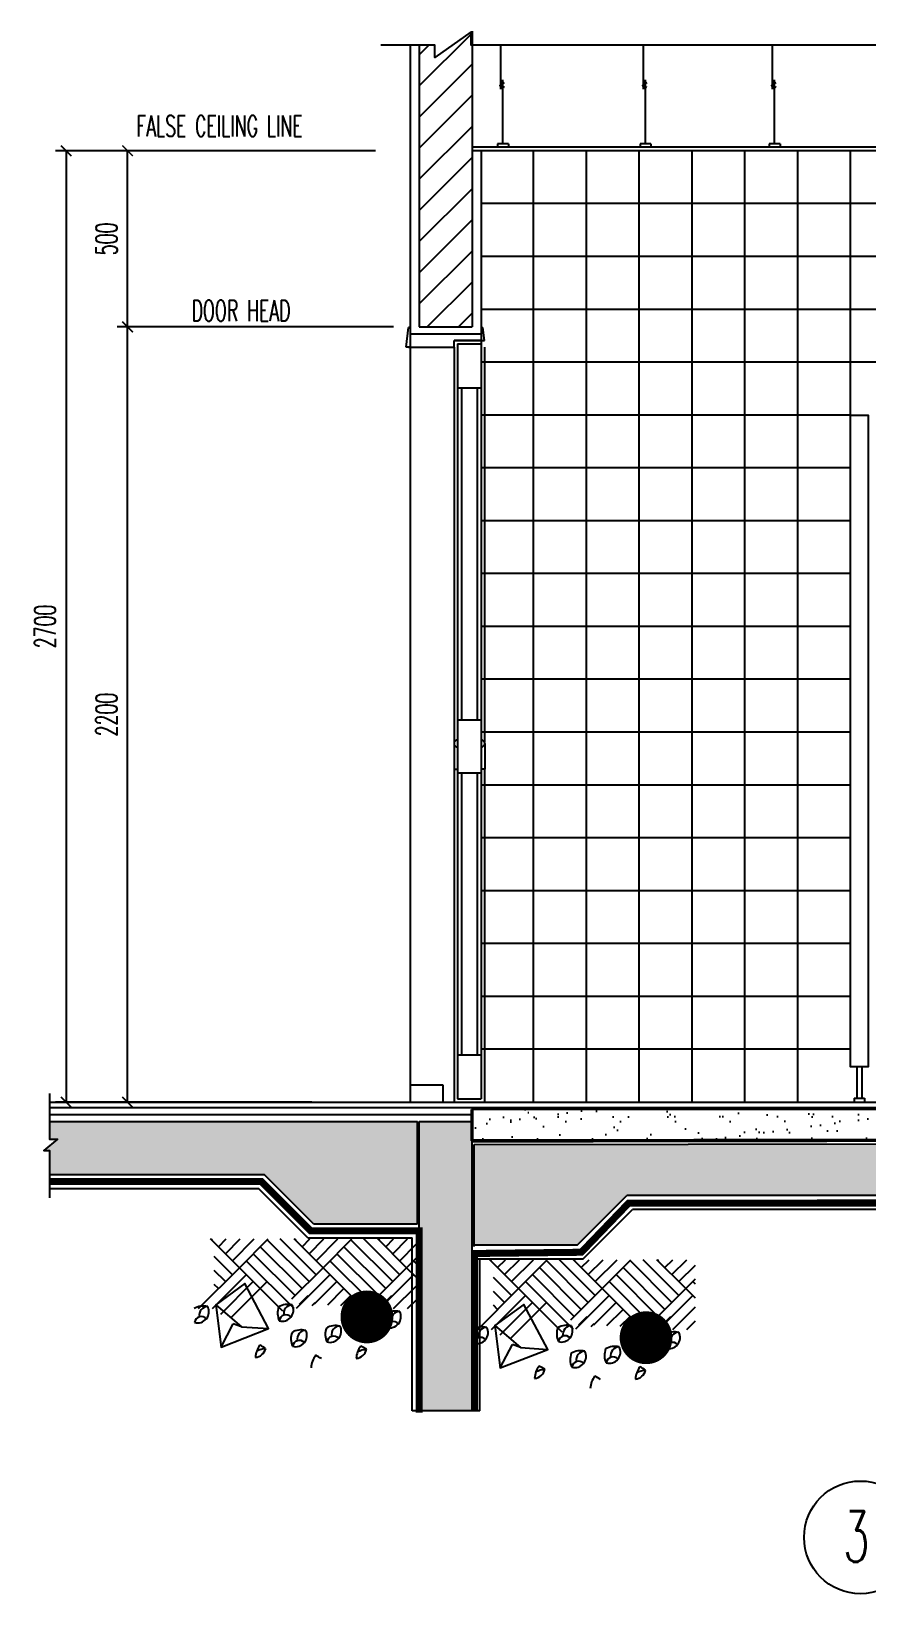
# Model space of a CAD drawing. Extents: x 417609.6 to 417638.5, y 43441 to 43460.9.
# Drawn here: x 417622.772 to 417625.145, y 43447.721 to 43452.155 of the extents above; entities that cross this region are included whole.
import ezdxf

# ---------------------------------------------------------------- set-up
doc = ezdxf.new("R2010")
doc.units = 0
doc.header["$MEASUREMENT"] = 0
doc.header["$PDMODE"] = 3
doc.header["$PDSIZE"] = 0.1
doc.linetypes.add('HIDDEN2', pattern=[0.1875, 0.125, -0.0625])
doc.layers.get('0').update_dxf_attribs({"linetype": 'CONTINUOUS'})
doc.layers.get('DEFPOINTS').update_dxf_attribs({"linetype": 'CONTINUOUS'})
for name, color, linetype in [('2', 2, 'CONTINUOUS'), ('Dimout', 4, 'CONTINUOUS'), ('ELE', 3, 'CONTINUOUS'), ('gravel', 11, 'CONTINUOUS'), ('Hatch', 11, 'CONTINUOUS'), ('Plaster', 7, 'CONTINUOUS'), ('Tile', 5, 'CONTINUOUS'), ('TITLE', 6, 'CONTINUOUS'), ('TXT', 2, 'CONTINUOUS'), ('WALL', 6, 'CONTINUOUS'), ('WallPartition', 2, 'CONTINUOUS'), ('Windows', 9, 'CONTINUOUS')]:
    doc.layers.add(name, color=color, linetype=linetype)
doc.styles.add('ROMANS', font='ROMANS.shx', dxfattribs={"width": 0.6})
doc.dimstyles.new('R50', dxfattribs={"dimscale": 0, "dimtxt": 0.06, "dimasz": 0.03, "dimexe": 0.03, "dimexo": 0.03, "dimgap": 0.03, "dimtad": 1, "dimdec": 0, "dimlfac": 1000, "dimzin": 13, "dimdsep": 46, "dimtxsty": 'ROMANS', "dimblk": 'ARCHTICK', "dimcen": 0.09, "dimclrd": 4, "dimclre": 4, "dimclrt": 2, "dimadec": 0, "dimazin": 0, "dimtfac": 1, "dimtdec": 0, "dimtofl": 0, "dimtmove": 2, "dimatfit": 3, "dimldrblk": 'CLOSEDBLANK', "dimfxl": 0, "dimtolj": 1, "dimtzin": 0, "dimarcsym": 0})

# ---------------------------------------------------------------- blocks, each defined once
blk = doc.blocks.new('GAN')
for p, q in [((-0.0212, 0.1644), (-0.0212, 0.29)), ((-0.0155, 0.01), (-0.0155, 0.1918)), ((0, 0.01), (-0.031, 0.01)), ((-0.031, 0.01), (-0.031, 0)), ((0, 0.01), (0, 0))]:
    blk.add_line(p, q)
blk.add_lwpolyline([(-0.0118, 0.184), (-0.024, 0.1754), (-0.0113, 0.1703)])
blk = doc.blocks.new('A$C22107CF4')
for p, q in [((0.1286, 0.2837), (0.0467, 0.3655)), ((0.0494, 0.3629), (0.052, 0.3655)), ((0.0692, 0.3431), (0.0916, 0.3655)), ((0.089, 0.3233), (0.1312, 0.3655)), ((0.1088, 0.3035), (0.1708, 0.3655)), ((0.1286, 0.2837), (0.2104, 0.3655)), ((0.3266, 0.2441), (0.2078, 0.3629)), ((0.3464, 0.2639), (0.2447, 0.3655)), ((0.3662, 0.2837), (0.2843, 0.3655)), ((0.287, 0.3629), (0.2896, 0.3655)), ((0.3068, 0.3431), (0.3292, 0.3655)), ((0.3266, 0.3233), (0.3688, 0.3655)), ((0.3464, 0.3035), (0.4084, 0.3655)), ((0.3662, 0.2837), (0.448, 0.3655)), ((0.5642, 0.2441), (0.4454, 0.3629)), ((0.584, 0.2639), (0.4823, 0.3655)), ((0.6038, 0.2837), (0.5219, 0.3655)), ((0.5246, 0.3629), (0.5272, 0.3655)), ((0.5444, 0.3431), (0.5668, 0.3655)), ((0.5642, 0.3233), (0.6064, 0.3655)), ((0.1088, 0.2639), (0.0574, 0.3153)), ((0.287, 0.2045), (0.1682, 0.3233)), ((0.3068, 0.2243), (0.188, 0.3431)), ((0.5246, 0.2045), (0.4058, 0.3233)), ((0.5444, 0.2243), (0.4256, 0.3431)), ((0.584, 0.3035), (0.6308, 0.3504)), ((0.6038, 0.2837), (0.6308, 0.3108)), ((0.0126, 0.1677), (0.1286, 0.2837)), ((0.089, 0.2441), (0.0574, 0.2757)), ((0.2522, 0.1601), (0.1286, 0.2837)), ((0.2844, 0.1675), (0.1484, 0.3035)), ((0.2775, 0.195), (0.3662, 0.2837)), ((0.4822, 0.1677), (0.3662, 0.2837)), ((0.5048, 0.1847), (0.386, 0.3035)), ((0.4877, 0.1677), (0.6038, 0.2837)), ((0.6308, 0.2566), (0.6038, 0.2837)), ((0.6308, 0.2962), (0.6236, 0.3035)), ((0.0522, 0.1677), (0.1484, 0.2639)), ((0.0692, 0.2243), (0.0574, 0.2361)), ((0.0761, 0.152), (0.1682, 0.2441)), ((0.1077, 0.144), (0.2078, 0.2441)), ((0.2911, 0.169), (0.386, 0.2639)), ((0.3425, 0.1808), (0.4058, 0.2441)), ((0.3799, 0.1786), (0.4256, 0.2243)), ((0.5273, 0.1677), (0.6236, 0.2639)), ((0.5669, 0.1677), (0.6308, 0.2316)), ((0.2998, 0.1806), (0.3237, 0.2045)), ((0.335, 0.1762), (0.3435, 0.1847)), ((0.4173, 0.1764), (0.4454, 0.2045)), ((0.4547, 0.1742), (0.4652, 0.1847)), ((0.4927, 0.1359), (0.5613, 0.2045)), ((0.6065, 0.1677), (0.6308, 0.192))]:
    blk.add_line(p, q)
for points in [[(0.0766, 0.0585), (0.2116, 0.111), (0.1441, 0.2385), (0.0616, 0.1785), (0.0766, 0.0585), (0.1112, 0.1244)], [(0.1343, 0.1163), (0.2116, 0.111), (0.1441, 0.2385), (0.0616, 0.1785), (0.1343, 0.1163), (0.1112, 0.1244)]]:
    blk.add_lwpolyline(points)
for centre, radius, start, end in [((0.2666, 0.1288), 0.0509, 76.0322, 121.1405), ((0.2507, 0.1636), 0.0317, 253.7091, 27.4015), ((0.2787, 0.1542), 0.024, 89.5708, 192.7334), ((0.0263, 0.124), 0.0509, 76.0322, 121.1405), ((0.0105, 0.1589), 0.0317, 253.7091, 27.4015), ((0.0207, 0.1257), 0.0193, 42.46, 171.8043), ((0.0385, 0.1494), 0.024, 89.5708, 192.7334), ((0.2876, 0.1547), 0.0506, 159.5756, 205.1522), ((0.261, 0.1305), 0.0193, 42.46, 171.8043), ((0.5929, 0.1359), 0.0506, 159.5756, 205.1522), ((0.5718, 0.1099), 0.0509, 76.0322, 121.1405), ((0.556, 0.1448), 0.0317, 253.7091, 27.4015), ((0.5839, 0.1354), 0.024, 89.5708, 192.7334), ((0.3258, 0.0823), 0.0506, 159.5756, 205.1522), ((0.3047, 0.0563), 0.0509, 76.0322, 121.1405), ((0.2889, 0.0912), 0.0317, 253.7091, 27.4015), ((0.3168, 0.0818), 0.024, 89.5708, 192.7334), ((0.4233, 0.0945), 0.0506, 159.5756, 205.1522), ((0.4022, 0.0685), 0.0509, 76.0322, 121.1405), ((0.3864, 0.1034), 0.0317, 253.7091, 27.4015), ((0.3966, 0.0702), 0.0193, 42.46, 171.8043), ((0.4143, 0.0939), 0.024, 89.5708, 192.7334), ((0.5662, 0.1116), 0.0193, 42.46, 171.8043), ((0.2409, 0.024), 0.0669, 143.5113, 175.9191), ((0.1707, 0.0622), 0.0336, 275.8828, 346.643), ((0.1707, 0.0622), 0.0336, 275.8828, 346.643), ((0.2198, -0.0514), 0.1071, 98.8765, 112.9463), ((-0.5126, -1.1654), 1.4144, 59.5906, 60.3518), ((0.2991, 0.058), 0.0193, 42.46, 171.8043), ((0.5272, 0.0216), 0.0669, 143.5113, 175.9191), ((0.457, 0.0598), 0.0336, 275.8828, 346.643), ((0.457, 0.0598), 0.0336, 275.8828, 346.643), ((0.5062, -0.0538), 0.1071, 98.8765, 112.9463), ((-0.2263, -1.1678), 1.4144, 59.5906, 60.3518), ((0.3991, -0.0048), 0.0669, 143.5113, 175.9191), ((-0.3544, -1.1942), 1.4144, 59.5906, 60.3518)]:
    blk.add_arc(centre, radius, start, end)
at = {"layer": 'Hatch', "const_width": 0.075}
blk.add_lwpolyline([(0.4534, 0.144, 1), (0.5284, 0.144, 1)], format="xyb", close=True, dxfattribs=at)
blk = doc.blocks.new('_ARCHTICK')
at = {"color": 0, "linetype": 'ByBlock', "const_width": 0.15}
blk.add_lwpolyline([(-0.5, -0.5), (0.5, 0.5)], dxfattribs=at)
blk = doc.blocks.new('*D184')
at = {"layer": 'DEFPOINTS', "color": 0}
for p in [(417623.0459, 43451.8158), (417622.8716, 43449.1158), (417623.0466, 43449.1158)]:
    blk.add_point(p, dxfattribs=at)
at = {"layer": 'Dimout', "color": 4, "lineweight": -2}
for p, q in [((417623.0159, 43451.8158), (417622.8416, 43451.8158)), ((417622.8716, 43451.8158), (417622.8716, 43449.1158)), ((417623.0166, 43449.1158), (417622.8416, 43449.1158))]:
    blk.add_line(p, q, dxfattribs=at)
at = {"layer": 'Dimout', "color": 4, "lineweight": -2, "xscale": 0.03, "yscale": 0.03, "zscale": 0.03}
for p, rotation in [((417622.8716, 43451.8158), 90), ((417622.8716, 43449.1158), 270)]:
    blk.add_blockref('_ARCHTICK', p, dxfattribs=dict(at, rotation=rotation))
at = {"layer": 'Dimout', "color": 2, "insert": (417622.8116, 43450.4658), "char_height": 0.06, "attachment_point": 5, "rotation": 90, "style": 'ROMANS'}
blk.add_mtext('\\A1;2700', dxfattribs=at)
blk = doc.blocks.new('_ClosedBlank')
at = {"color": 0, "linetype": 'ByBlock', "lineweight": -2}
for p, q in [((-1, 0.17), (0, 0)), ((-1, 0.17), (-1, -0.17)), ((0, 0), (-1, -0.17))]:
    blk.add_line(p, q, dxfattribs=at)
blk = doc.blocks.new('*D185')
at = {"layer": 'DEFPOINTS', "color": 0}
for p in [(417623.0459, 43451.8158), (417623.7796, 43451.8158), (417623.5996, 43451.3158)]:
    blk.add_point(p, dxfattribs=at)
at = {"layer": 'Dimout', "color": 4, "lineweight": -2}
for p, q in [((417623.7496, 43451.8158), (417623.0159, 43451.8158)), ((417623.0459, 43451.3158), (417623.0459, 43451.8158)), ((417623.5696, 43451.3158), (417623.0159, 43451.3158))]:
    blk.add_line(p, q, dxfattribs=at)
at = {"layer": 'Dimout', "color": 4, "lineweight": -2, "xscale": 0.03, "yscale": 0.03, "zscale": 0.03}
for p, rotation in [((417623.0459, 43451.8158), 90), ((417623.0459, 43451.3158), 270)]:
    blk.add_blockref('_ARCHTICK', p, dxfattribs=dict(at, rotation=rotation))
at = {"layer": 'Dimout', "color": 2, "insert": (417622.9859, 43451.5658), "char_height": 0.06, "attachment_point": 5, "rotation": 90, "style": 'ROMANS'}
blk.add_mtext('\\A1;500', dxfattribs=at)
blk = doc.blocks.new('*D186')
at = {"layer": '2', "color": 4, "lineweight": -2}
for p, q in [((417623.8016, 43451.3158), (417623.0159, 43451.3158)), ((417623.0459, 43449.1158), (417623.0459, 43451.3158)), ((417623.5696, 43449.1158), (417623.0159, 43449.1158))]:
    blk.add_line(p, q, dxfattribs=at)
at = {"layer": 'DEFPOINTS', "color": 0}
for p in [(417623.0459, 43451.3158), (417623.8316, 43451.3158), (417623.5996, 43449.1158)]:
    blk.add_point(p, dxfattribs=at)
at = {"layer": '2', "color": 4, "lineweight": -2, "xscale": 0.03, "yscale": 0.03, "zscale": 0.03}
for p, rotation in [((417623.0459, 43451.3158), 90), ((417623.0459, 43449.1158), 270)]:
    blk.add_blockref('_ARCHTICK', p, dxfattribs=dict(at, rotation=rotation))
at = {"layer": '2', "color": 2, "insert": (417622.9859, 43450.2158), "char_height": 0.06, "attachment_point": 5, "rotation": 90, "style": 'ROMANS'}
blk.add_mtext('\\A1;2200', dxfattribs=at)

msp = doc.modelspace()

# ---------------------------------------------------------------- hatches: boundary and pattern name
at = {"layer": 'Hatch'}
h = msp.add_hatch(dxfattribs=at)
h.set_pattern_fill('ANSI31', color=256, scale=0.5, style=0)
h.set_pattern_definition([(45, (-125.76415, -61.727964), (-0.044194173824, 0.044194173824), [])])
h.paths.add_polyline_path([(417624.0242, 43452.1158), (417624.0213, 43452.1158), (417624.0213, 43452.153), (417623.9184, 43452.0802), (417623.9184, 43452.1158), (417623.8742, 43452.1158), (417623.8742, 43451.3158), (417624.0242, 43451.3158)])
h.paths.add_polyline_path([(417627.6742, 43452.0929), (417627.6563, 43452.0802), (417627.6563, 43452.1158), (417627.5242, 43452.1158), (417627.5242, 43449.1008), (417627.5305, 43449.1008), (417627.5306, 43449.0658), (417627.6742, 43449.0658)])
h.paths.add_polyline_path([(417627.8242, 43452.1158), (417627.7592, 43452.1158), (417627.7592, 43452.153), (417627.7242, 43452.1282), (417627.7242, 43449.0658), (417627.8242, 43449.0658)])
h.paths.add_polyline_path([(417627.8307, 43452.1158), (417627.8242, 43452.1158), (417627.8242, 43449.1158), (417627.8307, 43449.1158)])
at = {"layer": 'Windows'}
h = msp.add_hatch(dxfattribs=at)
h.set_pattern_fill('AR-CONC', color=256, scale=0.03, style=0)
h.set_pattern_definition([(50, (-125.76415, -61.72796), (0.21517805478, -0.018825640495), [0.0225, -0.2475]), (355, (-125.76415, -61.72796), (-0.04162540008, 0.22565764011), [0.018, -0.198]), (100.4514, (-125.74622, -61.72953), (0.17355281451, 0.20683186262), [0.019122057, -0.2103426336]), (46.1842, (-125.76415, -61.66796), (0.32017231459, -0.0496557043), [0.03375, -0.37125]), (96.6356, (-125.73747, -61.6721), (0.28039881166, 0.29223536127), [0.0286830864, -0.3155139]), (351.1842, (-125.76415, -61.66796), (0.28039858354, 0.29223558028), [0.027, -0.297]), (21, (-125.73415, -61.68296), (0.179072115636, -0.1207856672), [0.0225, -0.2475]), (326, (-125.73415, -61.68296), (0.07299459958, 0.21754501351), [0.018, -0.198]), (71.4514, (-125.71923, -61.69303), (0.25206678857, 0.09675914901), [0.019122057, -0.2103426336]), (37.5, (-125.76415, -61.727964), (0.003647956595, 0.09986815615), [0, -0.1956, 0, -0.201, 0, -0.19875]), (7.5, (-125.76415, -61.72796), (0.078920861233, 0.118323513565), [0, -0.1146, 0, -0.1911, 0, -0.07575]), (327.5, (-125.83105, -61.727964), (0.160146730852, -0.00676646152), [0, -0.075, 0, -0.234, 0, -0.3105]), (317.5, (-125.86105, -61.72796), (0.174955850803, 0.0300314947), [0, -0.0975, 0, -0.1554, 0, -0.2205])])
h.paths.add_polyline_path([(417629.0399, 43449.011), (417629.0174, 43449.011), (417629.0174, 43449.0658), (417627.8307, 43449.0658), (417627.8307, 43448.7758), (417628.0982, 43448.7758), (417628.2382, 43448.9158), (417629.0174, 43448.9158), (417629.0174, 43448.9786), (417629.0009, 43448.9786)])
h.paths.add_polyline_path([(417627.8307, 43449.0658), (417627.8307, 43449.0858), (417627.8242, 43449.0858), (417627.8242, 43449.0658), (417627.7242, 43449.0658), (417627.7242, 43448.2401), (417627.8242, 43448.2401), (417627.8242, 43448.7558), (417627.8306, 43448.7558), (417627.8306, 43449.0658)])
h.paths.add_polyline_path([(417627.6742, 43449.0658), (417627.5306, 43449.0658), (417627.5306, 43448.7108), (417627.5306, 43448.2401), (417627.6742, 43448.2401)])
h.paths.add_polyline_path([(417627.5242, 43449.0008), (417624.0299, 43448.9958), (417624.0299, 43448.7108), (417624.3235, 43448.7108), (417624.4635, 43448.8508), (417627.0906, 43448.8508), (417627.2306, 43448.7108), (417627.5242, 43448.7108)])
h.paths.add_polyline_path([(417624.0242, 43449.0058), (417624.0242, 43449.0608), (417623.8742, 43449.0608), (417623.8742, 43448.2401), (417624.0242, 43448.2401)])
h.paths.add_polyline_path([(417623.869, 43449.0608), (417622.8242, 43449.0608), (417622.8242, 43449.011), (417622.8468, 43449.011), (417622.8077, 43448.9786), (417622.8242, 43448.9786), (417622.8242, 43448.9108), (417623.4342, 43448.9108), (417623.5742, 43448.7708), (417623.869, 43448.7708)])
h = msp.add_hatch(dxfattribs=at)
h.set_pattern_fill('AR-SAND', color=256, scale=0.05, style=0)
h.set_pattern_definition([(37.5, (-125.76415, -61.727964), (-0.003149667905, 0.09634118845), [0, -0.076, 0, -0.085, 0, -0.08125]), (7.5, (-125.76415, -61.72796), (0.088488835263, 0.14110730326), [0, -0.041, 0, -0.0685, 0, -0.02625]), (327.5, (-125.82565, -61.72796), (0.155707093088, 0.000282952677), [0, -0.025, 0, -0.09, 0, -0.1175]), (317.5, (-125.82565, -61.72796), (0.15030633023, 0.043883778247), [0, -0.0125, 0, -0.059, 0, -0.0675])])
h.paths.add_polyline_path([(417627.5305, 43449.0958), (417624.0242, 43449.0958), (417624.0242, 43449.0058), (417627.5305, 43449.0058)])

# ---------------------------------------------------------------- linework, layer by layer
for p, q in [((417627.5242, 43451.8258), (417624.0242, 43451.8258)), ((417627.5242, 43451.8158), (417624.0242, 43451.8158))]:
    msp.add_line(p, q)
at = {"layer": '2'}
for p, q in [((417623.8482, 43449.1638), (417623.8482, 43449.1158)), ((417623.9424, 43449.1638), (417623.8482, 43449.1638)), ((417623.9424, 43449.1158), (417623.9424, 43449.1638)), ((417622.8242, 43449.0608), (417623.869, 43449.0608)), ((417623.869, 43448.7708), (417623.869, 43449.0608)), ((417623.8742, 43449.0608), (417624.0242, 43449.0608)), ((417623.8742, 43448.2401), (417623.8742, 43449.0608)), ((417624.0242, 43448.2401), (417624.0242, 43449.0058)), ((417624.0299, 43448.9958), (417627.5242, 43449.0008)), ((417624.0299, 43448.7058), (417624.0299, 43448.9958)), ((417622.8242, 43448.9108), (417623.4342, 43448.9108)), ((417623.5742, 43448.7708), (417623.4342, 43448.9108)), ((417622.8242, 43448.8708), (417623.4177, 43448.8708)), ((417623.5577, 43448.7308), (417623.4177, 43448.8708)), ((417624.3235, 43448.7108), (417624.4635, 43448.8508)), ((417627.0906, 43448.8508), (417624.4635, 43448.8508)), ((417624.3401, 43448.6708), (417624.4801, 43448.8108)), ((417627.074, 43448.8108), (417624.4801, 43448.8108)), ((417623.5577, 43448.7308), (417623.8542, 43448.7308)), ((417623.5742, 43448.7708), (417623.869, 43448.7708)), ((417623.8542, 43448.2401), (417623.8542, 43448.7308)), ((417624.0299, 43448.7108), (417624.3235, 43448.7108)), ((417624.0242, 43448.2715), (417624.0242, 43448.6658)), ((417624.0406, 43448.6708), (417624.3401, 43448.6708)), ((417624.0466, 43448.2401), (417624.0466, 43448.6708)), ((417624.0466, 43448.2401), (417623.8542, 43448.2401))]:
    msp.add_line(p, q, dxfattribs=at)
msp.add_lwpolyline([(417625.0992, 43451.0658), (417625.1492, 43451.0658), (417625.1492, 43449.2158), (417625.0992, 43449.2158)], close=True, dxfattribs=at)
at = {"layer": 'ELE'}
msp.add_lwpolyline([(417628.0797, 43452.1158), (417627.7592, 43452.1158), (417627.7592, 43452.153), (417627.6563, 43452.0802), (417627.6563, 43452.1158), (417624.0213, 43452.1158), (417624.0213, 43452.153), (417623.9184, 43452.0802), (417623.9184, 43452.1158), (417623.7649, 43452.1158)], dxfattribs=at)
at = {"layer": 'Hatch'}
for p, q in [((417625.1169, 43449.2158), (417625.1169, 43449.1272)), ((417625.1314, 43449.2158), (417625.1314, 43449.1272)), ((417625.1097, 43449.1272), (417625.1385, 43449.1272)), ((417625.1097, 43449.1272), (417625.1097, 43449.1158)), ((417625.1385, 43449.1272), (417625.1385, 43449.1158))]:
    msp.add_line(p, q, dxfattribs=at)
at = {"layer": 'Plaster'}
for p, q in [((417623.8482, 43452.1158), (417623.8482, 43449.1638)), ((417624.0502, 43451.8158), (417624.0502, 43450.4578)), ((417624.0502, 43451.2775), (417623.9738, 43451.2775)), ((417622.8242, 43449.1158), (417627.5306, 43449.1158)), ((417622.8242, 43449.1008), (417627.5306, 43449.1008)), ((417624.0242, 43449.0958), (417627.5306, 43449.0958)), ((417622.8242, 43449.0808), (417624.0242, 43449.0808))]:
    msp.add_line(p, q, dxfattribs=at)
at = {"layer": 'Tile'}
for p, q in [((417624.1982, 43451.8158), (417624.1982, 43449.1158)), ((417624.3482, 43451.8158), (417624.3482, 43449.1158)), ((417624.4982, 43451.8158), (417624.4982, 43449.1158)), ((417624.6482, 43451.8158), (417624.6482, 43449.1158)), ((417624.7982, 43451.8158), (417624.7982, 43449.1158)), ((417624.9482, 43451.8158), (417624.9482, 43449.1158)), ((417625.0982, 43451.8158), (417625.0982, 43451.0658)), ((417627.4982, 43451.6658), (417624.0502, 43451.6658)), ((417627.4982, 43451.5158), (417624.0502, 43451.5158)), ((417627.4982, 43451.3658), (417624.0502, 43451.3658)), ((417627.4982, 43451.2158), (417624.0502, 43451.2158)), ((417625.0992, 43451.0658), (417624.0502, 43451.0658)), ((417625.0992, 43450.9158), (417624.0502, 43450.9158)), ((417625.0992, 43450.7658), (417624.0502, 43450.7658)), ((417625.0992, 43450.6158), (417624.0502, 43450.6158)), ((417625.0992, 43450.4658), (417624.0502, 43450.4658)), ((417625.0992, 43450.3158), (417624.0502, 43450.3158)), ((417625.0992, 43450.1658), (417624.0502, 43450.1658)), ((417625.0992, 43450.0158), (417624.0502, 43450.0158)), ((417625.0992, 43449.8658), (417624.0502, 43449.8658)), ((417625.0992, 43449.7158), (417624.0502, 43449.7158)), ((417625.0992, 43449.5658), (417624.0502, 43449.5658)), ((417625.0992, 43449.4158), (417624.0502, 43449.4158)), ((417625.0992, 43449.2658), (417624.0502, 43449.2658))]:
    msp.add_line(p, q, dxfattribs=at)
at = {"layer": 'TITLE', "color": 6}
msp.add_circle((417625.1273, 43447.8806), 0.16, dxfattribs=at)
at = {"layer": 'WALL'}
for p, q in [((417624.0242, 43452.155), (417624.0242, 43451.3158)), ((417623.8742, 43452.1158), (417623.8742, 43451.3158)), ((417623.8742, 43451.3158), (417624.0242, 43451.3158))]:
    msp.add_line(p, q, dxfattribs=at)
at = {"layer": 'WallPartition', "linetype": 'HIDDEN2'}
for points, const_width in [([(417624.0242, 43449.0058), (417627.5306, 43449.0108), (417627.5305, 43449.1008)], 0.01), ([(417624.0242, 43449.0058), (417624.0242, 43449.0958)], 0.01), ([(417622.8242, 43448.8908), (417623.4259, 43448.8908), (417623.5659, 43448.7508), (417623.8742, 43448.7508), (417623.8742, 43448.2344)], 0.02), ([(417624.0311, 43448.2401), (417624.0311, 43448.6863), (417624.3346, 43448.6898), (417624.469, 43448.8292), (417627.1083, 43448.8308), (417627.2483, 43448.6908), (417627.5306, 43448.6908), (417627.5306, 43448.2401)], 0.02)]:
    msp.add_lwpolyline(points, dxfattribs=dict(at, const_width=const_width))
at = {"layer": 'Windows'}
for p, q in [((417623.8368, 43451.2589), (417623.8436, 43451.3144)), ((417623.8482, 43451.3144), (417623.8436, 43451.3144)), ((417624.0502, 43451.3144), (417624.0548, 43451.3144)), ((417624.0593, 43451.2775), (417624.0548, 43451.3144)), ((417623.8482, 43451.2589), (417623.8368, 43451.2589)), ((417623.8442, 43451.2589), (417623.9738, 43451.2589)), ((417623.8482, 43451.2961), (417624.0502, 43451.2961)), ((417623.9738, 43451.2589), (417623.9738, 43451.2775)), ((417623.9738, 43451.2775), (417624.0593, 43451.2775)), ((417623.9738, 43451.2589), (417623.9738, 43450.1376)), ((417623.9829, 43451.2682), (417624.0502, 43451.2682)), ((417623.9829, 43451.2682), (417623.9829, 43449.1251)), ((417624.0502, 43451.2682), (417624.0502, 43449.1251)), ((417624.0593, 43451.2589), (417624.0593, 43450.1376)), ((417623.9829, 43451.1428), (417624.0502, 43451.1428)), ((417623.994, 43451.1428), (417623.994, 43450.2012)), ((417624.0391, 43451.1428), (417624.0391, 43450.2012)), ((417623.9829, 43450.2012), (417624.0502, 43450.2012)), ((417623.973, 43450.1337), (417623.973, 43450.061)), ((417624.0601, 43450.1337), (417624.0601, 43450.061)), ((417623.973, 43450.061), (417623.9829, 43450.061)), ((417623.9738, 43450.061), (417623.9738, 43449.1158)), ((417624.0601, 43450.061), (417624.0502, 43450.061)), ((417624.0593, 43450.061), (417624.0593, 43449.1158)), ((417623.9829, 43450.0502), (417624.0502, 43450.0502)), ((417623.994, 43450.0502), (417623.994, 43449.2504)), ((417624.0391, 43450.0502), (417624.0391, 43449.2504)), ((417623.9829, 43449.2504), (417624.0502, 43449.2504)), ((417623.9829, 43449.1251), (417624.0502, 43449.1251))]:
    msp.add_line(p, q, dxfattribs=at)
msp.add_lwpolyline([(417622.8242, 43449.1401), (417622.8242, 43449.011), (417622.8468, 43449.011), (417622.8077, 43448.9786), (417622.8242, 43448.9786), (417622.8242, 43448.8438)], dxfattribs=at)
msp.add_lwpolyline([(417627.5305, 43449.0958), (417624.0242, 43449.0958), (417624.0242, 43449.0058), (417627.5305, 43449.0058)], close=True, dxfattribs=at)
for centre, start, end in [((417623.9829, 43450.1337), 90, 270), ((417624.0502, 43450.1337), 270, 90)]:
    msp.add_arc(centre, 0.00989, start, end, dxfattribs=at)

# ---------------------------------------------------------------- block references
for p in [(417624.1276, 43451.8258), (417624.5324, 43451.8258), (417624.8991, 43451.8258)]:
    msp.add_blockref('GAN', p)
at = {"layer": 'gravel'}
for p in [(417623.2347, 43448.3623), (417624.0276, 43448.3032)]:
    msp.add_blockref('A$C22107CF4', p, dxfattribs=at)

# ---------------------------------------------------------------- texts
at = {"layer": 'TITLE', "style": 'ROMANS', "width": 0.6}
msp.add_text('3', height=0.1439, dxfattribs=at).set_placement((417625.0785, 43447.8111))
at = {"layer": 'TXT', "style": 'ROMANS', "width": 0.6}
for s, p in [('FALSE CEILING LINE', (417623.0709, 43451.8561)), ('DOOR HEAD', (417623.2275, 43451.3323))]:
    msp.add_text(s, height=0.06, dxfattribs=at).set_placement(p)

# ---------------------------------------------------------------- dimensions: what is measured, and where the dimension line sits
at = {"layer": '2'}
dim = msp.add_linear_dim(base=(417623.0459, 43451.3158), p1=(417623.5996, 43449.1158), p2=(417623.8316, 43451.3158), angle=90, dimstyle='R50', override={"dimscale": 1}, dxfattribs=at)
dim.commit()
dim.dimension.update_dxf_attribs({"geometry": '*D186', "text_midpoint": (417622.9859, 43450.2158)})
at = {"layer": 'Dimout'}
for base, p1, p2, picture, middle in [((417622.8716, 43449.1158), (417623.0459, 43451.8158), (417623.0466, 43449.1158), '*D184', (417622.8116, 43450.4658)), ((417623.0459, 43451.8158), (417623.5996, 43451.3158), (417623.7796, 43451.8158), '*D185', (417622.9859, 43451.5658))]:
    dim = msp.add_linear_dim(base=base, p1=p1, p2=p2, angle=90, dimstyle='R50', override={"dimscale": 1}, dxfattribs=at)
    dim.commit()
    dim.dimension.update_dxf_attribs({"geometry": picture, "text_midpoint": middle})

doc.saveas('drawing.dxf')
